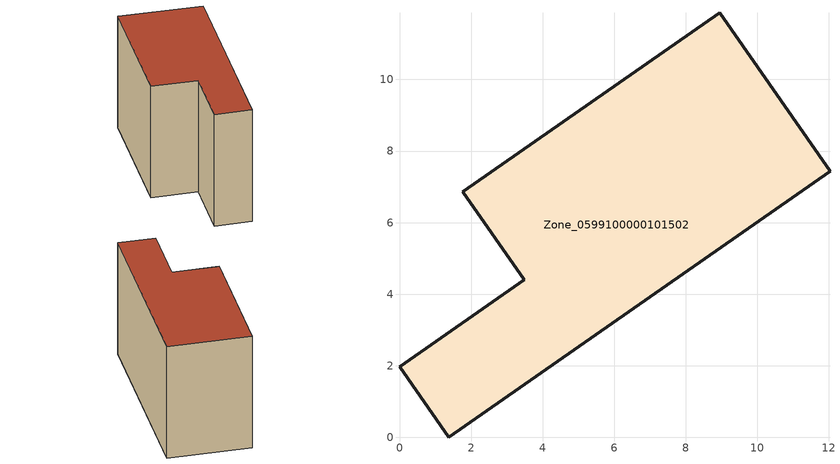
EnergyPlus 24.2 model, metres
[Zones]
Zone_0599100000101502
 floor ground (C_G): 8.95,11.87 12.03,7.43 1.38,0 0,1.97 3.49,4.4 1.77,6.86 z0
 wall outside (C_F): 12.03,7.43 8.95,11.87 1.77,6.86 3.49,4.4 0,1.97 1.38,0 12.03,7.43 z0:7.94
 roof outside (C_R): 1.38,0 12.03,7.43 8.95,11.87 1.77,6.86 3.49,4.4 0,1.97 z7.94
[BUILDING]
Pand.0599100000101502: North Axis=0; Terrain=City; Loads Convergence Tolerance Value=0.04; Temperature Convergence Tolerance Value=0.4; Solar Distribution=FullExterior; Maximum Number of Warmup Days=25; Minimum Number of Warmup Days=1
[Site:Location]
Rotterdam.The.Hague.AP_ZH_NLD Design_Conditions: Latitude=51.96; Longitude=4.45; Time Zone=1; Elevation=-4.5
[SITE:GROUNDTEMPERATURE:BUILDINGSURFACE]
18, 18, 18, 18, 18, 18, 18, 18, 18, 18, 18, 18
[MATERIAL] Thermal Absorptance=0.9; Solar Absorptance=0.7; Visible Absorptance=0.7
Name | Roughness | Thickness | Conductivity | Density | Specific Heat
G.TI.1975-1991 | MediumSmooth | 0.15 | 0.288461 | 540 | 1210
F.TI.1975-1991 | Rough | 0.3 | 0.230769 | 1920 | 840
R.TI.1975-1991 | MediumRough | 0.2 | 0.153846 | 1500 | 1000
[CONSTRUCTION]
C_G: G.TI.1975-1991
C_F: F.TI.1975-1991
C_R: R.TI.1975-1991
[ZONE]
Zone_0599100000101502: Type=1; Multiplier=1; Ceiling Height=Autocalculate; Volume=Autocalculate; Floor Area=autocalculate; Part of Total Floor Area=Yes
[ZONEINFILTRATION:DESIGNFLOWRATE]
Infil_Zone_0599100000101502: Zone or ZoneList or Space or SpaceList=Zone_0599100000101502; Schedule=AlwaysOn; Design Flow Rate Calculation Method=Flow/Area; Flow Rate per Floor Area=0.003; Constant Term Coefficient=1; Temperature Term Coefficient=0; Velocity Term Coefficient=0; Velocity Squared Term Coefficient=0
[HVACTEMPLATE:ZONE:IDEALLOADSAIRSYSTEM]
Zone_0599100000101502: Maximum Heating Supply Air Temperature=50; Minimum Cooling Supply Air Temperature=13; Maximum Heating Supply Air Humidity Ratio=0.0156; Minimum Cooling Supply Air Humidity Ratio=0.0077; Heating Limit=NoLimit; Cooling Limit=NoLimit; Dehumidification Control Type=ConstantSensibleHeatRatio; Cooling Sensible Heat Ratio=0.7; Dehumidification Setpoint=60; Humidification Control Type=None; Humidification Setpoint=30; Outdoor Air Method=None; Outdoor Air Flow Rate per Person=0.00944; Outdoor Air Flow Rate per Zone Floor Area=0; Outdoor Air Flow Rate per Zone=0; Demand Controlled Ventilation Type=None; Outdoor Air Economizer Type=NoEconomizer; Heat Recovery Type=None; Sensible Heat Recovery Effectiveness=0.7; Latent Heat Recovery Effectiveness=0.65
[ZONECONTROL:THERMOSTAT]
ThermostatControl_Zone_0599100000101502: Zone or ZoneList=Zone_0599100000101502; Control Type Schedule=DualSetpointControlType; Control 1=Thermostat_Zone_0599100000101502; Temperature Difference Between Cutout And Setpoint=0
[THERMOSTATSETPOINT:DUALSETPOINT]
Thermostat_Zone_0599100000101502: Heating Setpoint Temperature Schedule=HeatingSetpoint_Zone_0599100000101502; Cooling Setpoint Temperature Schedule=CoolingSetpoint_Zone_0599100000101502
[SCHEDULE:COMPACT]
HeatingSetpoint_Zone_0599100000101502: Through: 12/31, For: AllDays, Until: 24:00, 21
CoolingSetpoint_Zone_0599100000101502: Through: 12/31, For: AllDays, Until: 24:00, 24
DualSetpointControlType: Through: 12/31, For: AllDays, Until: 24:00, 4
AlwaysOn: Through: 12/31, For: AllDays, Until: 24:00, 1
